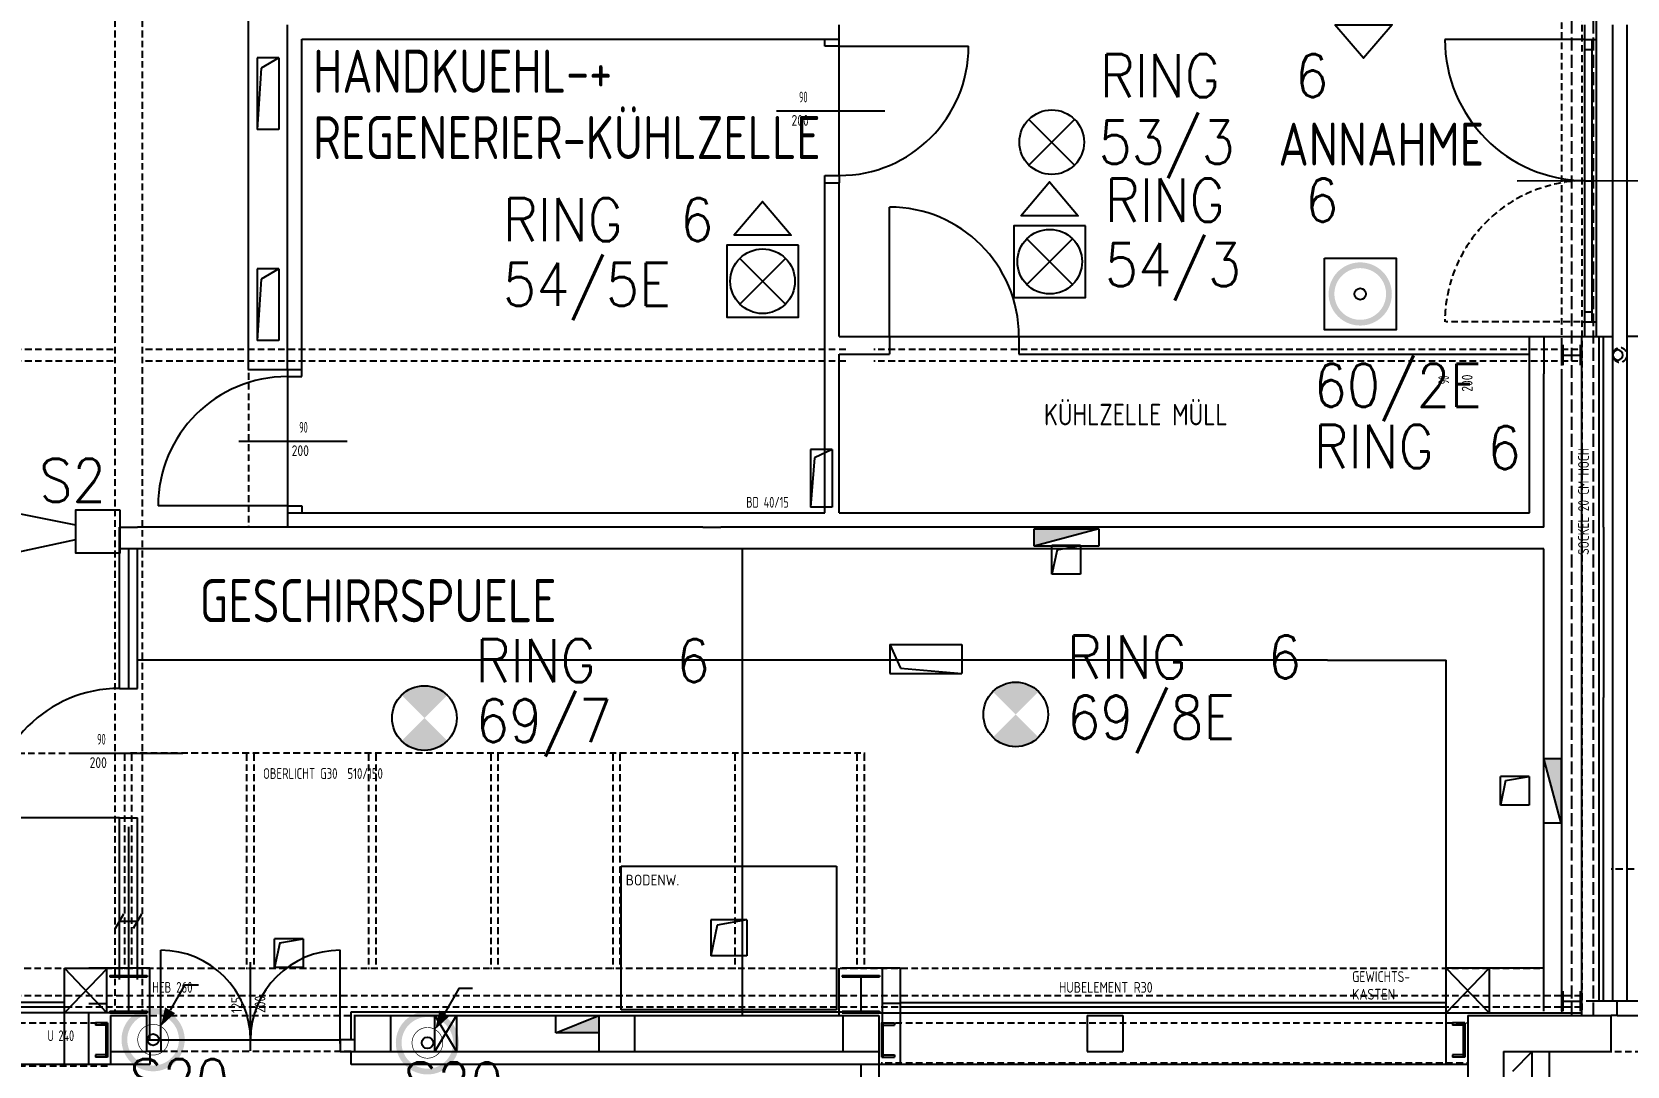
# Model space of a CAD drawing. Extents: x -1029 to 10077, y -1395 to 3524.
# Drawn here: x 2755 to 3866, y 1465 to 2185 of the extents above; entities that cross this region are included whole.
import ezdxf
from ezdxf.enums import TextEntityAlignment as Align

# ---------------------------------------------------------------- set-up
doc = ezdxf.new("R2010")
doc.units = 0
doc.header["$LTSCALE"] = 60
doc.header["$MEASUREMENT"] = 0
for name, pattern in [('X$0$ACHSE', [0.115, 0, -0.04, 0.075, 0]), ('X$0$GESTRICHELT2', [0.13125, 0.0875, -0.04375]), ('X$0$STRICH_3_1MM_KANTEN', [0.2, 0.15, -0.05])]:
    doc.linetypes.add(name, pattern=pattern)
doc.layers.get('0').update_dxf_attribs({"linetype": 'CONTINUOUS'})
for name, color, linetype in [('SECO-BRAND', 240, 'CONTINUOUS'), ('SECO-BRAND_LOOP', 81, 'CONTINUOUS'), ('X$0$2A_AUSSP1', 7, 'CONTINUOUS')]:
    doc.layers.add(name, color=color, linetype=linetype)
doc.styles.add('ROMANS', font='romans.shx', dxfattribs={"width": 0.9})
doc.styles.add('SMALL', font='ISO.SHX', dxfattribs={"height": 12.5})

# ---------------------------------------------------------------- blocks, each defined once
blk = doc.blocks.new('SecoS-anschluss steuerung')
blk.add_lwpolyline([(0.315, 0.379), (0.219, 0.379), (0.118, 0.205)])
blk.add_lwpolyline([(0.055, 0.095, 0, 0.08, 0), (0.118, 0.205, 0.1, 0.1, 0)], format="xyseb")
at = {"const_width": 0.4}
for points in [[(-0.02, 0, -1), (0.02, 0, 0.956007)], [(-0.02, 0, 1), (0.02, 0, -0.956007)]]:
    blk.add_lwpolyline(points, format="xyb", dxfattribs=at)
at = {"const_width": 0.00445}
blk.add_lwpolyline([(-0.107, 0, 1), (0.107, 0, 1)], format="xyb", close=True, dxfattribs=at)
blk.add_circle((0, 0), 0.04)
at = {"style": 'ROMANS', "width": 0.9, "flags": 1}
for tag, p in [('PRODUKT_1', (-0.344, -0.029)), ('PRODUKT_2', (-0.344, -0.479)), ('TECHNIK', (-0.344, -0.931)), ('SECOPOS', (-0.344, -1.393))]:
    blk.add_attdef(tag, text='', height=0.3, dxfattribs=at).set_placement(p, align=Align.RIGHT)
at = {"color": 81, "style": 'ROMANS', "width": 0.9}
for tag, p in [('MELDERNUMMER', (0.33, -0.013)), ('LINE_1', (0.33, -0.461)), ('LINE_2', (0.33, -0.913)), ('ZUSATZTEXT', (0.33, -1.358))]:
    blk.add_attdef(tag, p, '', height=0.3, dxfattribs=at)
at = {"layer": 'SECO-BRAND_LOOP', "color": 7, "style": 'ROMANS', "width": 0.8}
for tag, p, flags in [('RING', (0.33, 0.436), 9), ('RINGNUMMER', (1.294, 0.436), 1)]:
    blk.add_attdef(tag, p, '', height=0.3, dxfattribs=dict(at, flags=flags))
blk = doc.blocks.new('SecoS-sirene')
blk.add_lwpolyline([(0.044, 0.307), (0.144, 0.807), (-0.206, 1.007), (-0.056, 0.307)])
blk.add_lwpolyline([(0.15, 0), (-0.15, 0), (-0.15, 0.306), (0.15, 0.306)], close=True)
at = {"color": 81, "style": 'ROMANS', "width": 0.9}
for tag, p in [('MELDERNUMMER', (0.33, 0.038)), ('LINE_1', (0.33, -0.41)), ('LINE_2', (0.33, -0.861)), ('ZUSATZTEXT', (0.33, -1.307))]:
    blk.add_attdef(tag, p, '', height=0.3, dxfattribs=at)
at = {"style": 'ROMANS', "width": 0.9, "flags": 1}
for tag, p in [('PRODUKT_1', (-0.344, 0.022)), ('PRODUKT_2', (-0.344, -0.428)), ('TECHNIK', (-0.344, -0.88)), ('SECOPOS', (-0.344, -1.342))]:
    blk.add_attdef(tag, text='', height=0.3, dxfattribs=at).set_placement(p, align=Align.RIGHT)
at = {"layer": 'SECO-BRAND_LOOP', "color": 7, "style": 'ROMANS', "width": 0.8}
for tag, p, flags in [('RING', (0.33, 0.487), 9), ('RINGNUMMER', (1.294, 0.487), 1)]:
    blk.add_attdef(tag, p, '', height=0.3, dxfattribs=dict(at, flags=flags))
blk = doc.blocks.new('SecoS-opt zwdi')
for p, q in [((0.159, 0.159), (-0.159, -0.159)), ((-0.159, 0.159), (0.159, -0.159))]:
    blk.add_line(p, q)
for points in [[(-0.201, 0.32), (-0.001, 0.555), (0.199, 0.32)], [(0.25, 0.25), (-0.25, 0.25), (-0.25, -0.25), (0.25, -0.25)]]:
    blk.add_lwpolyline(points, close=True)
blk.add_circle((0, 0), 0.225)
at = {"style": 'ROMANS', "width": 0.9, "flags": 1}
for tag, p in [('PRODUKT_1', (-0.344, -0.147)), ('PRODUKT_2', (-0.344, -0.597)), ('TECHNIK', (-0.344, -1.049)), ('SECOPOS', (-0.344, -1.511))]:
    blk.add_attdef(tag, text='', height=0.3, dxfattribs=at).set_placement(p, align=Align.RIGHT)
at = {"color": 81, "style": 'ROMANS', "width": 0.9}
for tag, p in [('MELDERNUMMER', (0.33, -0.131)), ('LINE_1', (0.33, -0.579)), ('LINE_2', (0.33, -1.031)), ('ZUSATZTEXT', (0.33, -1.476))]:
    blk.add_attdef(tag, p, '', height=0.3, dxfattribs=at)
at = {"layer": 'SECO-BRAND_LOOP', "color": 7, "style": 'ROMANS', "width": 0.8, "flags": 8}
blk.add_attdef('RING', (0.33, 0.317), '', height=0.3, dxfattribs=at)
at = {"layer": 'SECO-BRAND_LOOP', "color": 7, "style": 'ROMANS', "width": 0.8}
blk.add_attdef('RINGNUMMER', (1.294, 0.317), '', height=0.3, dxfattribs=at)
blk = doc.blocks.new('SecoS-indikator o mg')
blk.add_lwpolyline([(0.2, 0), (-0.2, 0), (0, 0.234)], close=True)
at = {"color": 81, "style": 'ROMANS', "width": 0.9, "flags": 1}
blk.add_attdef('MELDERNUMMER', (0.219, 0.425), '', height=0.3, dxfattribs=at)
at = {"style": 'ROMANS', "width": 0.9, "flags": 1}
for tag, p in [('PRODUKT_1', (-0.267, -0.029)), ('PRODUKT_2', (-0.267, -0.479)), ('TECHNIK', (-0.267, -0.931)), ('SECOPOS', (-0.267, -1.393))]:
    blk.add_attdef(tag, text='', height=0.3, dxfattribs=at).set_placement(p, align=Align.RIGHT)
at = {"color": 81, "style": 'ROMANS', "width": 0.9}
for tag, p in [('LINE_1', (0.219, -0.023)), ('LINE_2', (0.219, -0.475)), ('ZUSATZTEXT', (0.219, -0.92))]:
    blk.add_attdef(tag, p, '', height=0.3, dxfattribs=at)
at = {"layer": 'SECO-BRAND_LOOP', "color": 7, "style": 'ROMANS', "width": 0.8}
for tag, p, flags in [('RING', (0.219, 0.874), 9), ('RINGNUMMER', (1.183, 0.874), 1)]:
    blk.add_attdef(tag, p, '', height=0.3, dxfattribs=dict(at, flags=flags))
blk = doc.blocks.new('SecoS-opt')
for p, q in [((0.159, 0.159), (-0.159, -0.159)), ((-0.159, 0.159), (0.159, -0.159))]:
    blk.add_line(p, q)
blk.add_circle((0, 0), 0.225)
at = {"style": 'ROMANS', "width": 0.9, "flags": 1}
for tag, p in [('PRODUKT_1', (-0.344, -0.147)), ('PRODUKT_2', (-0.344, -0.597)), ('TECHNIK', (-0.344, -1.049)), ('SECOPOS', (-0.344, -1.511))]:
    blk.add_attdef(tag, text='', height=0.3, dxfattribs=at).set_placement(p, align=Align.RIGHT)
at = {"color": 81, "style": 'ROMANS', "width": 0.9}
for tag, p in [('MELDERNUMMER', (0.33, -0.131)), ('LINE_1', (0.33, -0.989)), ('LINE_2', (0.33, -1.441)), ('ZUSATZTEXT', (0.33, -1.886))]:
    blk.add_attdef(tag, p, '', height=0.3, dxfattribs=at)
at = {"layer": 'SECO-BRAND_LOOP', "color": 7, "style": 'ROMANS', "width": 0.8, "flags": 8}
blk.add_attdef('RING', (0.33, -0.579), '', height=0.3, dxfattribs=at)
at = {"layer": 'SECO-BRAND_LOOP', "color": 7, "style": 'ROMANS', "width": 0.8}
blk.add_attdef('RINGNUMMER', (1.294, -0.579), '', height=0.3, dxfattribs=at)
blk = doc.blocks.new('SecoS-dkm')
blk.add_lwpolyline([(-0.25, 0.25), (0.25, 0.25), (0.25, -0.25), (-0.25, -0.25)], close=True)
at = {"const_width": 0.4}
for points in [[(-0.02, 0, -1), (0.02, 0, 0.956007)], [(-0.02, 0, 1), (0.02, 0, -0.956007)]]:
    blk.add_lwpolyline(points, format="xyb", dxfattribs=at)
blk.add_circle((0, 0), 0.04)
at = {"style": 'ROMANS', "width": 0.9, "flags": 1}
for tag, p in [('PRODUKT_1', (-0.344, -0.147)), ('PRODUKT_2', (-0.344, -0.597)), ('TECHNIK', (-0.344, -1.049)), ('SECOPOS', (-0.344, -1.511))]:
    blk.add_attdef(tag, text='', height=0.3, dxfattribs=at).set_placement(p, align=Align.RIGHT)
at = {"color": 81, "style": 'ROMANS', "width": 0.9}
for tag, p in [('MELDERNUMMER', (0.33, -0.131)), ('LINE_1', (0.33, -0.579)), ('LINE_2', (0.33, -1.031)), ('ZUSATZTEXT', (0.33, -1.476))]:
    blk.add_attdef(tag, p, '', height=0.3, dxfattribs=at)
at = {"layer": 'SECO-BRAND_LOOP', "color": 7, "style": 'ROMANS', "width": 0.8, "flags": 8}
blk.add_attdef('RING', (0.33, 0.317), '', height=0.3, dxfattribs=at)
at = {"layer": 'SECO-BRAND_LOOP', "color": 7, "style": 'ROMANS', "width": 0.8}
blk.add_attdef('RINGNUMMER', (1.294, 0.317), '', height=0.3, dxfattribs=at)
blk = doc.blocks.new('SecoS-max dif')
at = {"const_width": 0.225}
for points in [[(0.08, 0.08, 0.414214), (-0.08, 0.08, 0.414214)], [(-0.08, -0.08, 0.414214), (0.08, -0.08, 0.414214)]]:
    blk.add_lwpolyline(points, format="xyb", dxfattribs=at)
blk.add_circle((0, 0), 0.225)
at = {"style": 'ROMANS', "width": 0.9, "flags": 1}
for tag, p in [('PRODUKT_1', (-0.344, -0.147)), ('PRODUKT_2', (-0.344, -0.597)), ('TECHNIK', (-0.344, -1.049)), ('SECOPOS', (-0.344, -1.511))]:
    blk.add_attdef(tag, text='', height=0.3, dxfattribs=at).set_placement(p, align=Align.RIGHT)
at = {"color": 81, "style": 'ROMANS', "width": 0.9}
for tag, p in [('MELDERNUMMER', (0.33, -0.131)), ('LINE_1', (0.33, -0.989)), ('LINE_2', (0.33, -1.441)), ('ZUSATZTEXT', (0.33, -1.886))]:
    blk.add_attdef(tag, p, '', height=0.3, dxfattribs=at)
at = {"layer": 'SECO-BRAND_LOOP', "color": 7, "style": 'ROMANS', "width": 0.8, "flags": 8}
blk.add_attdef('RING', (0.33, -0.579), '', height=0.3, dxfattribs=at)
at = {"layer": 'SECO-BRAND_LOOP', "color": 7, "style": 'ROMANS', "width": 0.8}
blk.add_attdef('RINGNUMMER', (1.294, -0.579), '', height=0.3, dxfattribs=at)

msp = doc.modelspace()

# ---------------------------------------------------------------- hatches: boundary and pattern name
at = {"layer": 'X$0$2A_AUSSP1', "linetype": 'Continuous'}
for points in [[(3453.2, 1826.9), (3453.2, 1838.9), (3498.2, 1838.9)], [(3808, 1679), (3820, 1679), (3820, 1634)], [(3150, 1500), (3150, 1488), (3120, 1488)]]:
    msp.add_hatch(color=252, dxfattribs=at).paths.add_polyline_path(points, flags=0)

# ---------------------------------------------------------------- linework, layer by layer
at = {"color": 252, "linetype": 'X$0$ACHSE'}
for p, q in [((2813, 2870), (2813, 1503.1)), ((2832, 2870), (2832, 1503.1)), ((3820.5, 1503), (3820.5, 2867)), ((3834.5, 2867), (3834.5, 1503)), ((3835.9, 1983), (3739.7, 1983)), ((2322, 1964), (2813, 1964)), ((2322, 1956), (2813, 1956)), ((2832, 1964), (3323, 1964)), ((2832, 1956), (3323, 1956)), ((3342, 1964), (3834.5, 1964)), ((3342, 1956), (3834.5, 1956)), ((2906.2, 1950), (2906.2, 1840)), ((2310, 1682.8), (2822.5, 1682.8)), ((2820, 1533), (2820, 1682.8)), ((3335, 1682.8), (2822.5, 1682.8)), ((2825, 1533), (2825, 1682.8)), ((2905, 1533), (2905, 1682.8)), ((2910, 1533), (2910, 1682.8)), ((2990, 1533), (2990, 1682.8)), ((2995, 1533), (2995, 1682.8)), ((3075, 1533), (3075, 1682.8)), ((3080, 1533), (3080, 1682.8)), ((3160, 1533), (3160, 1682.8)), ((3165, 1533), (3165, 1682.8)), ((3245, 1533), (3245, 1682.8)), ((3250, 1533), (3250, 1682.8)), ((3330, 1533), (3330, 1682.8)), ((3335, 1533), (3335, 1682.8)), ((1824.5, 1533), (3808, 1533)), ((1810.5, 1514), (3834.5, 1514)), ((1810.5, 1506), (3834.5, 1506)), ((2835, 1500), (2979.7, 1500)), ((2325, 1495), (2808, 1495)), ((3347, 1495), (3755, 1495)), ((2980, 1475), (2835, 1475)), ((3347, 1467), (3755, 1467)), ((3855, 1475), (4000, 1475)), ((2325, 1465), (2808, 1465))]:
    msp.add_line(p, q, dxfattribs=at)
at = {"color": 252, "linetype": 'X$0$STRICH_3_1MM_KANTEN'}
for p, q in [((3842.5, 1500), (3842.5, 2875)), ((3827.5, 1500), (3827.5, 2860))]:
    msp.add_line(p, q, dxfattribs=at)
at = {"color": 252, "linetype": 'Continuous'}
for p, q in [((3844.5, 2529.9), (3844.5, 1973)), ((2906.2, 1950), (2906.2, 2299.5)), ((2933.2, 1950), (2933.2, 2190)), ((3317.5, 2180), (3317.5, 2190)), ((3836.5, 2059.8), (3836.5, 2190)), ((3856, 1973), (3856, 2190)), ((3866, 1973), (3866, 2190)), ((2943.2, 1950), (2943.2, 2180)), ((2943.2, 2180), (3317.5, 2180)), ((3307.5, 2175), (3307.5, 2180)), ((3317.5, 2175), (3317.5, 2180)), ((3836.5, 2179.8), (3739.1, 2179.8)), ((3836.5, 2179.8), (3844.5, 2179.8)), ((3841.5, 2179.8), (3841.5, 1983)), ((2912.2, 2167), (2912.2, 2117)), ((2927.3, 2167), (2912.2, 2167)), ((2927.3, 2167), (2914.9, 2159.7)), ((2927.3, 2167), (2927.3, 2117)), ((3317.5, 2175), (3307.5, 2175)), ((3317.5, 2085), (3317.5, 2175)), ((3317.5, 2175), (3407.5, 2175)), ((3836.5, 2172.8), (3841.5, 2172.8)), ((2914.9, 2159.7), (2912.2, 2117)), ((3273.7, 2130), (3349.1, 2130)), ((2927.3, 2117), (2912.2, 2117)), ((3307.5, 1850), (3307.5, 2085)), ((3307.5, 2085), (3317.5, 2085)), ((3307.5, 2080), (3317.5, 2080)), ((3317.5, 2085), (3317.5, 2080)), ((3317.5, 1973), (3317.5, 2080)), ((3789.4, 2081.2), (3894.7, 2081.5)), ((3836.5, 2081.4), (3841.5, 2081.4)), ((3352.5, 1973), (3352.5, 2063)), ((3836.5, 1973), (3836.5, 2059.8)), ((2912.2, 2020), (2912.2, 1970)), ((2927.3, 2020), (2912.2, 2020)), ((2914.9, 2012.7), (2912.2, 1970)), ((2927.3, 2020), (2914.9, 2012.7)), ((2927.3, 2020), (2927.3, 1970)), ((3836.5, 1990), (3841.5, 1990)), ((3836.5, 1983), (3844.5, 1983)), ((2927.3, 1970), (2912.2, 1970)), ((3317.5, 1973), (3810.5, 1973)), ((3352.5, 1973), (3352.5, 1960.5)), ((3442.5, 1973), (3442.5, 1960.5)), ((3710.5, 1973), (3715.5, 1973)), ((3798, 1850), (3798, 1973)), ((3808, 1973), (3808, 1947)), ((3810.5, 1973), (3837.5, 1973)), ((3820.5, 1953), (3820.5, 1967)), ((3821.5, 1953), (3821.5, 1967)), ((3833.5, 1953), (3833.5, 1967)), ((3834.5, 1500), (3834.5, 1973)), ((3834.5, 1953), (3834.5, 1967)), ((3837.5, 1973), (3856, 1973)), ((3846.5, 1510.1), (3846.5, 1973)), ((3849.5, 1840), (3849.5, 1973)), ((3856, 1510), (3856, 1973)), ((3997, 1973), (3866, 1973)), ((3866, 1510), (3866, 1973)), ((3317.5, 1960.5), (3352.5, 1960.5)), ((3317.5, 1850), (3317.5, 1960.5)), ((3442.5, 1960.5), (3798, 1960.5)), ((3820.5, 1960), (3834.5, 1960)), ((2906.2, 1950), (2933.2, 1950)), ((2933.2, 1950), (2943.2, 1950)), ((2933.2, 1950), (2933.2, 1945)), ((2933.2, 1945), (2933.2, 1840)), ((2933.2, 1945), (2943.2, 1945)), ((2943.2, 1945), (2943.2, 1950)), ((3808, 1840), (3808, 1947)), ((3820.5, 1840), (3820.5, 1947)), ((2899.4, 1900), (2974.9, 1900)), ((3312.5, 1894.1), (3297.5, 1894.1)), ((3297.5, 1894.1), (3297.5, 1854.1)), ((3300.2, 1888.3), (3297.5, 1854.1)), ((3312.5, 1894.1), (3300.2, 1888.3)), ((3312.5, 1894.1), (3312.5, 1854.1)), ((2933.2, 1855), (2843.2, 1855)), ((2933.2, 1855), (2933.2, 1850)), ((2933.2, 1855), (2943.2, 1855)), ((2943.2, 1855), (2943.2, 1850)), ((2933.2, 1850), (3307.5, 1850)), ((2933.2, 1850), (2933.2, 1840)), ((3312.5, 1854.1), (3297.5, 1854.1)), ((3317.5, 1850), (3798, 1850)), ((2816.2, 1827.5), (2816.2, 1840)), ((2816.2, 1840), (2828.8, 1840)), ((3222.5, 1840), (2828.8, 1840)), ((3222.5, 1840), (3235, 1840)), ((3808, 1840), (3235, 1840)), ((3453.2, 1838.9), (3498.2, 1838.9)), ((3498.2, 1838.9), (3453.2, 1826.9)), ((3453.2, 1838.9), (3498.2, 1838.9)), ((3453.2, 1826.9), (3453.2, 1838.9)), ((3453.2, 1826.9), (3453.2, 1838.9)), ((3498.2, 1838.9), (3498.2, 1826.9)), ((3820.5, 1517), (3820.5, 1840)), ((3849.5, 1840), (3849.5, 1721.5)), ((2816.2, 1727.8), (2816.2, 1827.5)), ((3808, 1825), (2816.2, 1825)), ((2822.5, 1825), (2822.5, 1727.8)), ((2828.8, 1727.8), (2828.8, 1825)), ((3250, 1500), (3250, 1825)), ((3300.7, 1825), (3285.7, 1825)), ((3498.2, 1826.9), (3453.2, 1826.9)), ((3485.5, 1827.3), (3465.5, 1827.3)), ((3465.5, 1807.3), (3465.5, 1827.3)), ((3465.5, 1807.3), (3465.5, 1827.3)), ((3469.1, 1824.4), (3465.5, 1807.3)), ((3469.1, 1824.4), (3485.5, 1827.3)), ((3485.5, 1827.3), (3485.5, 1807.3)), ((3808, 1503), (3808, 1825)), ((3485.5, 1807.3), (3465.5, 1807.3)), ((3352.7, 1758.3), (3360, 1741.9)), ((3352.7, 1758.3), (3352.7, 1738.3)), ((3352.7, 1758.3), (3402.7, 1758.3)), ((3402.7, 1758.3), (3402.7, 1738.3)), ((3657.5, 1747.5), (2828.8, 1747.5)), ((3657.5, 1747.5), (3670, 1747.5)), ((3670, 1747.5), (3740, 1747.5)), ((3740, 1533), (3740, 1747.5)), ((3352.7, 1738.3), (3402.7, 1738.3)), ((3360, 1741.9), (3402.7, 1738.3)), ((2816.2, 1727.8), (2828.8, 1727.8)), ((3849.5, 1510), (3849.5, 1721.5)), ((2784.9, 1682.8), (2860.4, 1682.8)), ((3808, 1679), (3820, 1679)), ((3820, 1634), (3808, 1679)), ((3808, 1679), (3820, 1679)), ((3808, 1634), (3808, 1679)), ((3820, 1679), (3820, 1634)), ((3820, 1679), (3820, 1634)), ((3777.8, 1646.5), (3777.8, 1666.5)), ((3777.8, 1646.5), (3777.8, 1666.5)), ((3797.8, 1666.5), (3777.8, 1666.5)), ((3781.4, 1663.6), (3797.8, 1666.5)), ((3797.8, 1666.5), (3797.8, 1646.5)), ((3781.4, 1663.6), (3777.8, 1646.5)), ((3797.8, 1646.5), (3777.8, 1646.5)), ((2816.2, 1637.8), (2726.2, 1637.8)), ((2816.2, 1525.2), (2816.2, 1637.8)), ((2816.2, 1637.8), (2828.8, 1637.8)), ((2828.8, 1525.2), (2828.8, 1637.8)), ((3820, 1634), (3808, 1634)), ((2822.5, 1631.4), (2822.5, 1525.2)), ((2822.5, 1631.4), (2822.5, 1520)), ((3165.5, 1604.1), (3315.5, 1604.1)), ((3165.5, 1504.1), (3165.5, 1604.1)), ((3315.5, 1604.1), (3315.5, 1504.1)), ((2819.1, 1570.7), (2813.4, 1560.7)), ((2816.2, 1558.2), (2816.2, 1573.2)), ((2831.6, 1570.7), (2825.9, 1560.7)), ((2828.8, 1558.2), (2828.8, 1573.2)), ((3253, 1566.6), (3228, 1566.6)), ((3228, 1566.6), (3228, 1541.6)), ((3253, 1566.6), (3232.4, 1563)), ((3253, 1566.6), (3253, 1541.6)), ((2816.2, 1565.7), (2828.8, 1565.7)), ((3232.4, 1563), (3228, 1541.6)), ((2845, 1483), (2845, 1545.5)), ((2924.3, 1533.5), (2924.3, 1553.5)), ((2924.3, 1533.5), (2924.3, 1553.5)), ((2944.3, 1553.5), (2924.3, 1553.5)), ((2927.9, 1550.6), (2924.3, 1533.5)), ((2927.9, 1550.6), (2944.3, 1553.5)), ((2944.3, 1553.5), (2944.3, 1533.5)), ((2970, 1480.5), (2970, 1545.5)), ((2778, 1533), (2807.5, 1533)), ((2778, 1502), (2808, 1533)), ((2778, 1533), (2807.5, 1502)), ((2778, 1466), (2778, 1533)), ((2837.5, 1533), (2795, 1533)), ((2807.5, 1502), (2807.5, 1533)), ((2837.5, 1483), (2837.5, 1533)), ((2907.5, 1475.5), (2907.5, 1537.3)), ((2944.3, 1533.5), (2924.3, 1533.5)), ((3253, 1541.6), (3228, 1541.6)), ((3317.5, 1499.5), (3317.5, 1533)), ((3360, 1533), (3319.5, 1533)), ((3347.5, 1495), (3347.5, 1533)), ((3360, 1466), (3360, 1533)), ((3740, 1466), (3740, 1533)), ((3740, 1502), (3770, 1533)), ((3740, 1533), (3770, 1502)), ((3808, 1533), (3740, 1533)), ((3770, 1533), (3770, 1502)), ((2809.5, 1528), (2835.5, 1528)), ((2809.5, 1528), (2809.5, 1527)), ((2809.5, 1527), (2835.5, 1527)), ((2822.5, 1527), (2822.5, 1503.1)), ((2835.5, 1528), (2835.5, 1527)), ((3319.5, 1528), (3345.5, 1528)), ((3319.5, 1528), (3319.5, 1527)), ((3319.5, 1527), (3345.5, 1527)), ((3332.5, 1527), (3332.5, 1503.1)), ((3345.5, 1528), (3345.5, 1527)), ((3820.5, 1503), (3820.5, 1517)), ((3821.5, 1503), (3821.5, 1517)), ((3833.5, 1503), (3833.5, 1517)), ((3834.5, 1503), (3834.5, 1517)), ((2835, 1502), (2299.5, 1502)), ((2778, 1509), (2357, 1509)), ((2357, 1506), (2778, 1506)), ((2795, 1508.5), (2807.5, 1508.5)), ((2795, 1466), (2795, 1502)), ((2809.5, 1503), (2835.5, 1503)), ((2809.5, 1503), (2809.5, 1502)), ((2809.5, 1502), (2835.5, 1502)), ((2810, 1500), (2810, 1475)), ((2810, 1500), (2835, 1500)), ((2835, 1500), (2835, 1475)), ((2835.5, 1503), (2835.5, 1502)), ((2977.5, 1502.5), (3320, 1502.5)), ((2977.5, 1483), (2977.5, 1502.5)), ((2980, 1500), (2980, 1475)), ((2980, 1500), (3005, 1500)), ((3005, 1500), (3150, 1500)), ((3005, 1500), (3150, 1500)), ((3005, 1500), (3005, 1475)), ((3035.9, 1475), (3035.9, 1500)), ((3035.9, 1475), (3050.9, 1500)), ((3035.9, 1500), (3050.9, 1475)), ((3035.9, 1500), (3050.9, 1500)), ((3050.9, 1500), (3050.9, 1475)), ((3120, 1488), (3150, 1500)), ((3120, 1500), (3150, 1500)), ((3120, 1488), (3120, 1500)), ((3150, 1500), (3150, 1475)), ((3150, 1500), (3175, 1500)), ((3150, 1500), (3150, 1488)), ((3150, 1500), (3150, 1488)), ((3315.5, 1504.1), (3165.5, 1504.1)), ((3175, 1500), (3320, 1500)), ((3175, 1500), (3320, 1500)), ((3175, 1500), (3175, 1475)), ((3319.5, 1503), (3345.5, 1503)), ((3319.5, 1503), (3319.5, 1502)), ((3319.5, 1502), (3345.5, 1502)), ((3320, 1500), (3320, 1475)), ((3320, 1500), (3345, 1500)), ((3345, 1502), (3834.5, 1502)), ((3345, 1500), (3345, 1475)), ((3345.5, 1503), (3345.5, 1502)), ((3360, 1508.5), (3347.5, 1508.5)), ((3360, 1509), (3740, 1509)), ((3360, 1506), (3740, 1506)), ((3490, 1500), (3490, 1475)), ((3490, 1500), (3515, 1500)), ((3515, 1500), (3515, 1475)), ((3755, 1500), (3855, 1500)), ((3755, 1500), (3755, 1475)), ((3820.5, 1510), (3834.5, 1510)), ((3858, 1510), (3837.5, 1510)), ((3855, 1475), (3855, 1500)), ((3859, 1500), (3855, 1500)), ((4465, 1510), (3858, 1510)), ((3859, 1500), (3859, 1510)), ((3859, 1500), (4000, 1500)), ((2808, 1495), (2799.5, 1495)), ((2808, 1495), (2799.5, 1495)), ((2799.5, 1495), (2799.5, 1493.3)), ((2808, 1493.3), (2799.5, 1493.3)), ((2807, 1471), (2807, 1495)), ((2808, 1495), (2808, 1471)), ((2808, 1471), (2808, 1495)), ((3347, 1495), (3347, 1471)), ((3347, 1471), (3347, 1495)), ((3347, 1495), (3356, 1495)), ((3347, 1495), (3356, 1495)), ((3347, 1493.3), (3356, 1493.3)), ((3348, 1471), (3348, 1495)), ((3356, 1495), (3356, 1493.3)), ((3753, 1495), (3744.5, 1495)), ((3753, 1495), (3744.5, 1495)), ((3744.5, 1495), (3744.5, 1493.3)), ((3753, 1493.3), (3744.5, 1493.3)), ((3752, 1471), (3752, 1495)), ((3753, 1495), (3753, 1471)), ((3753, 1471), (3753, 1495)), ((2835, 1483), (2845, 1483)), ((2845, 1483), (2970, 1483)), ((2845, 1483), (2845, 1475)), ((2970, 1483), (2970, 1475)), ((2980, 1483), (2970, 1483)), ((2980, 1483), (2980, 1475)), ((3150, 1488), (3120, 1488)), ((3150, 1488), (3120, 1488)), ((2808, 1472.7), (2799.5, 1472.7)), ((2799.5, 1472.7), (2799.5, 1471)), ((2808, 1471), (2799.5, 1471)), ((2808, 1471), (2799.5, 1471)), ((2810, 1475), (2835, 1475)), ((2810, 1475), (2810, 1466)), ((2845, 1475), (2835, 1475)), ((2837.5, 1475.5), (2837.5, 1466)), ((2970, 1475), (2980, 1475)), ((2977.5, 1466), (2977.5, 1475)), ((2980, 1475), (3005, 1475)), ((3005, 1475), (3150, 1475)), ((3035.9, 1475), (3050.9, 1475)), ((3150, 1475), (3175, 1475)), ((3175, 1475), (3320, 1475)), ((3320, 1475), (3345, 1475)), ((3345, 1475), (3345, 1470)), ((3345, 1470), (3345, 1030)), ((3347, 1472.7), (3356, 1472.7)), ((3347, 1471), (3356, 1471)), ((3347, 1471), (3356, 1471)), ((3356, 1472.7), (3356, 1471)), ((3490, 1475), (3515, 1475)), ((3753, 1472.7), (3744.5, 1472.7)), ((3744.5, 1472.7), (3744.5, 1471)), ((3753, 1471), (3744.5, 1471)), ((3753, 1471), (3744.5, 1471)), ((3755, 1475), (3755, 1030)), ((3780, 1475), (3780, 1030)), ((3780, 1475), (3855, 1475)), ((3800, 1475), (3786.3, 1461)), ((3800, 1365), (3800, 1475)), ((3812, 1353), (3812, 1475)), ((2837.5, 1466), (2297.5, 1466)), ((3755, 1466), (2977.5, 1466)), ((3332.5, 1466), (3332.5, 1030))]:
    msp.add_line(p, q, dxfattribs=at)
at = {"color": 252, "linetype": 'X$0$GESTRICHELT2'}
msp.add_line((3997, 1602), (3855, 1602), dxfattribs=at)
at = {"color": 252, "linetype": 'Continuous'}
for centre, radius, start, end in [((3837.5, 2179.8), 98.4, 180, 269.4178), ((3317.5, 2175), 90, 270, 0), ((3352.5, 1973), 90, 0, 90), ((3859.5, 1960), 3.5, 0, 180), ((3859.5, 1960), 3.5, 180, 0), ((2933.2, 1855), 90, 90, 180), ((2816.2, 1637.8), 90, 90, 180), ((2845, 1483), 62.5, 0, 90), ((2970, 1483), 62.5, 90, 180)]:
    msp.add_arc(centre, radius, start, end, dxfattribs=at)
at = {"color": 252, "linetype": 'X$0$ACHSE'}
for centre, radius, start, end in [((3837.5, 1983), 98.4, 90.5822, 180), ((3861, 1960), 5, 0, 180), ((3861, 1960), 5, 180, 0)]:
    msp.add_arc(centre, radius, start, end, dxfattribs=at)

# ---------------------------------------------------------------- block references
at = {"layer": 'SECO-BRAND', "xscale": 100, "yscale": 100, "zscale": 100, "rotation": 180}
msp.add_blockref('SecoS-indikator o mg', (3682.5, 2190), dxfattribs=at)
at = {"layer": 'SECO-BRAND'}
ref = msp.add_blockref('SecoS-opt', (3465.4, 2108.2, 280), dxfattribs=dict(at, xscale=100, yscale=100, zscale=100))
ref.add_attrib('MELDERNUMMER', '53/3', (3497.9, 2093.2, -27720), dxfattribs={"layer": '0', "color": 81, "height": 30, "style": 'ROMANS', "width": 0.9})
ref.add_attrib('RINGNUMMER', '6', (3635, 2139.5, -27720), dxfattribs={"layer": 'SECO-BRAND_LOOP', "color": 7, "height": 30, "style": 'ROMANS', "width": 0.9})
ref.add_attrib('RING', 'RING', (3499, 2139.5, -27720), dxfattribs={"layer": 'SECO-BRAND_LOOP', "color": 7, "height": 30, "style": 'ROMANS', "width": 0.9, "flags": 8})
ref = msp.add_blockref('SecoS-opt zwdi', (3464, 2025, 280), dxfattribs=dict(at, xscale=100, yscale=100, zscale=100))
ref.add_attrib('MELDERNUMMER', '54/3', (3502.4, 2007.9, -27720), dxfattribs={"layer": '0', "color": 81, "height": 30, "style": 'ROMANS', "width": 0.9})
ref.add_attrib('RINGNUMMER', '6', (3641.8, 2052.8, -27720), dxfattribs={"layer": 'SECO-BRAND_LOOP', "color": 7, "height": 30, "style": 'ROMANS', "width": 0.9})
ref.add_attrib('RING', 'RING', (3502.4, 2052.8, -27720), dxfattribs={"layer": 'SECO-BRAND_LOOP', "color": 7, "height": 30, "style": 'ROMANS', "width": 0.9, "flags": 8})
ref = msp.add_blockref('SecoS-opt zwdi', (3264.1, 2011.4, 280), dxfattribs=dict(at, xscale=100, yscale=100, zscale=100))
ref.add_attrib('MELDERNUMMER', '54/5E', (3083.3, 1994.3, -27720), dxfattribs={"layer": '0', "color": 81, "height": 30, "style": 'ROMANS', "width": 0.9})
ref.add_attrib('RINGNUMMER', '6', (3206.8, 2039.2, -27720), dxfattribs={"layer": 'SECO-BRAND_LOOP', "color": 7, "height": 30, "style": 'ROMANS', "width": 0.9})
ref.add_attrib('RING', 'RING', (3083.3, 2039.2, -27720), dxfattribs={"layer": 'SECO-BRAND_LOOP', "color": 7, "height": 30, "style": 'ROMANS', "width": 0.9, "flags": 8})
ref = msp.add_blockref('SecoS-dkm', (3680.2, 2002.5, 110), dxfattribs=dict(at, xscale=100, yscale=100, zscale=100))
ref.add_attrib('MELDERNUMMER', '60/2E', (3647.8, 1923.9, -10890), dxfattribs={"layer": '0', "color": 81, "height": 30, "style": 'ROMANS', "width": 0.9})
ref.add_attrib('RINGNUMMER', '6', (3768.8, 1880.5, -10890), dxfattribs={"layer": 'SECO-BRAND_LOOP', "color": 7, "height": 30, "style": 'ROMANS', "width": 0.9})
ref.add_attrib('RING', 'RING', (3647.8, 1881.3, -10890), dxfattribs={"layer": 'SECO-BRAND_LOOP', "color": 7, "height": 30, "style": 'ROMANS', "width": 0.9, "flags": 8})
ref = msp.add_blockref('SecoS-sirene', (2816.6, 1837.1), dxfattribs=dict(at, xscale=100, yscale=100, zscale=100, rotation=90))
ref.add_attrib('MELDERNUMMER', 'S2', (2760.4, 1857.8), dxfattribs={"layer": '0', "color": 81, "height": 30, "style": 'ROMANS', "width": 0.9})
ref = msp.add_blockref('SecoS-max dif', (3028.6, 1707.2, 280), dxfattribs=dict(at, xscale=100, yscale=100, zscale=100))
ref.add_attrib('MELDERNUMMER', '69/7', (3064.4, 1690.4, -27720), dxfattribs={"layer": '0', "color": 81, "height": 30, "style": 'ROMANS', "width": 0.9})
ref.add_attrib('RINGNUMMER', '6', (3204.2, 1732.2, -27720), dxfattribs={"layer": 'SECO-BRAND_LOOP', "color": 7, "height": 30, "style": 'ROMANS', "width": 0.9})
ref.add_attrib('RING', 'RING', (3064.3, 1732.2, -27720), dxfattribs={"layer": 'SECO-BRAND_LOOP', "color": 7, "height": 30, "style": 'ROMANS', "width": 0.9, "flags": 8})
ref = msp.add_blockref('SecoS-max dif', (3440.3, 1709.7, 280), dxfattribs=dict(at, xscale=100, yscale=100, zscale=100))
ref.add_attrib('MELDERNUMMER', '69/8E', (3476.1, 1692.8, -27720), dxfattribs={"layer": '0', "color": 81, "height": 30, "style": 'ROMANS', "width": 0.9})
ref.add_attrib('RINGNUMMER', '6', (3615.9, 1734.7, -27720), dxfattribs={"layer": 'SECO-BRAND_LOOP', "color": 7, "height": 30, "style": 'ROMANS', "width": 0.9})
ref.add_attrib('RING', 'RING', (3476, 1734.7, -27720), dxfattribs={"layer": 'SECO-BRAND_LOOP', "color": 7, "height": 30, "style": 'ROMANS', "width": 0.9, "flags": 8})
ref = msp.add_blockref('SecoS-anschluss steuerung', (2839.7, 1483.2), dxfattribs=dict(at, xscale=100, yscale=100, zscale=100))
ref.add_attrib('MELDERNUMMER', 'S20', (2823.2, 1439.7), dxfattribs={"layer": '0', "color": 81, "height": 30, "style": 'ROMANS', "width": 0.9})
ref.add_attrib('LINE_1', 'Gehtür', (2823.2, 1400.2), dxfattribs={"layer": '0', "color": 81, "height": 30, "style": 'ROMANS', "width": 0.9})
ref = msp.add_blockref('SecoS-anschluss steuerung', (3030.7, 1481), dxfattribs=dict(at, xscale=100, yscale=100, zscale=100))
ref.add_attrib('MELDERNUMMER', 'S20', (3014.3, 1437.4), dxfattribs={"layer": '0', "color": 81, "height": 30, "style": 'ROMANS', "width": 0.9})
ref.add_attrib('LINE_1', 'Rolltor', (3017, 1399.5), dxfattribs={"layer": '0', "color": 81, "height": 30, "style": 'ROMANS', "width": 0.9})

# ---------------------------------------------------------------- texts
at = {"color": 252, "style": 'SMALL'}
for s, height, width, p in [('HANDKUEHL-+', 30, 0.874286, (2951.1, 2172.6)), ('REGENERIER-KÜHLZELLE', 30, 0.874286, (2951.1, 2126.4)), ('  90', 7.5, 0.596273, (3284.2, 2143.4)), ('200', 7.5, 0.867857, (3284.2, 2127.1)), ('ANNAHME', 30, 0.874286, (3623.2, 2121.8)), ('KÜHLZELLE MÜLL', 15, 0.874286, (3460, 1926)), ('  90', 7.5, 0.596273, (2936.2, 1913.4)), ('200', 7.5, 0.867857, (2936.2, 1897.1)), ('BD 40/15', 7.5, 0.765714, (3252.7, 1861.2)), ('GESCHIRRSPUELE', 30, 0.874286, (2872.1, 1803.9)), ('  90', 7.5, 0.596273, (2795.5, 1696.2)), ('200', 7.5, 0.867857, (2795.5, 1679.9)), ('OBERLICHT G30  510/150', 7.5, 0.805575, (2916.3, 1672.3)), ('BODENW.', 7.5, 0.994286, (3168.8, 1598.1)), ('HEB 260', 7.5, 0.806969, (2839.1, 1523.4)), ('HUBELEMENT R30', 7.5, 0.886059, (3470.4, 1523.4)), ('GEWICHTS-', 7.5, 0.873016, (3674.6, 1530.9)), ('KASTEN', 7.5, 0.909524, (3674.6, 1518.6)), ('U 240', 7.5, 0.762562, (2766.1, 1489.7))]:
    msp.add_text(s, height=height, dxfattribs=dict(at, width=width)).set_placement(p, align=Align.TOP_LEFT)
for s, width, p in [('  90', 0.596273, (3734.6, 1934.4)), ('200', 0.867857, (3750.9, 1934.4)), ('SOCKEL 20 CM HOCH', 0.855446, (3831.9, 1820.8)), ('125', 0.867857, (2894.1, 1501.8)), ('200', 0.867857, (2910.4, 1501.8))]:
    msp.add_text(s, height=7.5, rotation=90, dxfattribs=dict(at, width=width)).set_placement(p, align=Align.TOP_LEFT)

doc.saveas('drawing.dxf')
